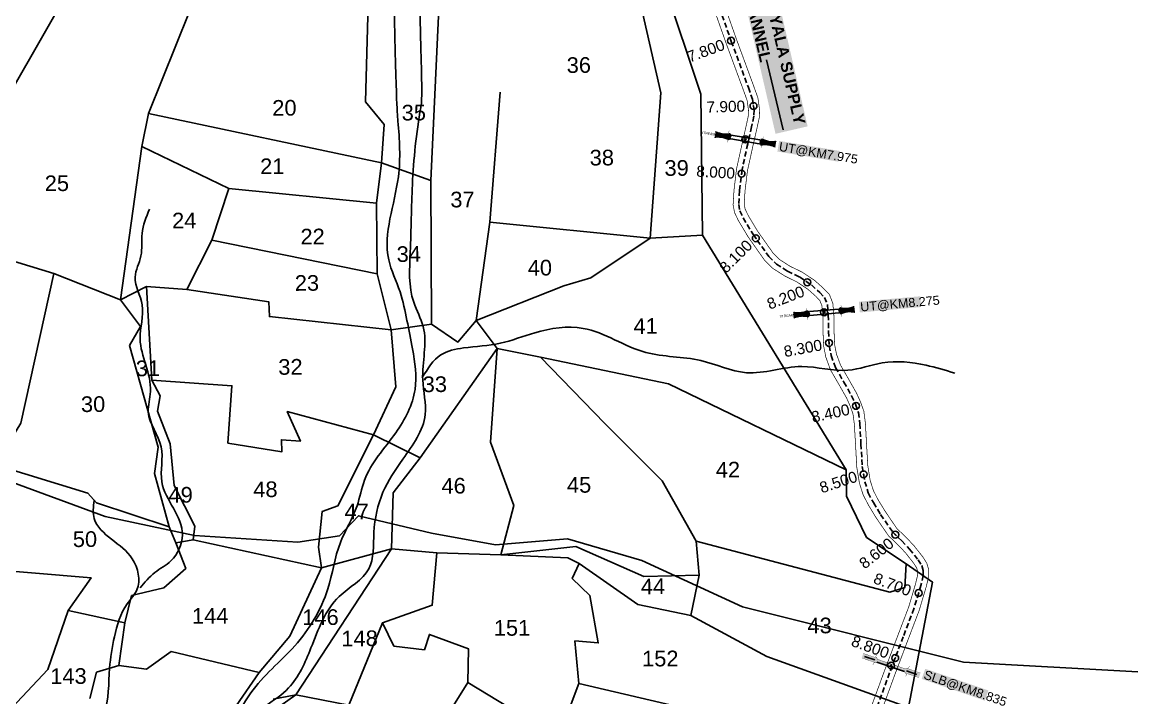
# Model space of a CAD drawing. Header units: inches. Extents: x 200798 to 217883, y 1619867 to 1626420.
# Drawn here: x 203140 to 204754, y 1622297 to 1623273 of the extents above; entities that cross this region are included whole.
import ezdxf
from ezdxf.enums import TextEntityAlignment as Align

# ---------------------------------------------------------------- set-up
doc = ezdxf.new("R2010")
doc.units = ezdxf.units.IN
doc.header["$LTSCALE"] = 15
doc.header["$MEASUREMENT"] = 0
doc.header["$PDMODE"] = 32
doc.header["$PDSIZE"] = 10
doc.linetypes.add('ACAD_ISO02W100', pattern=[15, 12, -3])
doc.linetypes.add('HIDDEN2', pattern=[0.1875, 0.125, -0.0625])
for name, color, linetype in [('CANAL1', 7, 'Continuous'), ('CHANAGE', 1, 'Continuous'), ('DIMENSION', 7, 'Continuous'), ('PLOT', 7, 'Continuous'), ('POINT', 2, 'Continuous'), ('RE REMARKS', 7, 'Continuous'), ('ROAD', 1, 'Continuous'), ('STREAM', 4, 'Continuous'), ('STRUCTURE', 5, 'Continuous')]:
    doc.layers.add(name, color=color, linetype=linetype)
doc.styles.get("Standard").update_dxf_attribs({"font": 'arial.ttf'})
doc.dimstyles.get("Standard").update_dxf_attribs({"dimtxt": 0.18, "dimasz": 0.18, "dimexe": 0.18, "dimexo": 0.0625, "dimgap": 0.09, "dimtad": 0, "dimtih": 1, "dimtoh": 1, "dimdec": 4, "dimzin": 0, "dimdsep": 46, "dimtxsty": 'Standard', "dimcen": 0.09, "dimadec": 0, "dimazin": 0, "dimtfac": 1, "dimtdec": 4, "dimtofl": 0, "dimtmove": 0, "dimatfit": 3, "dimfxl": 1, "dimtolj": 1, "dimtzin": 0, "dimarcsym": 0})

# ---------------------------------------------------------------- blocks, each defined once
blk = doc.blocks.new('SLB')
at = {"layer": 'STRUCTURE'}
h = blk.add_hatch(dxfattribs=at)
h.set_pattern_fill('DOTS', color=6, scale=20, angle=320.3722, style=0)
h.set_pattern_definition([(320.372247934, (-159.4327, -72.9564), (1.2786241598, 0.5641323054), [0, -1.25])])
h.paths.add_polyline_path([(769699.5, 1706871.1), (769699.5, 1706861.1), (769729.1, 1706861.1), (769732.1, 1706863.1), (769792.1, 1706863.1), (769795.1, 1706861.1), (769824.7, 1706861.1), (769824.7, 1706871.1), (769795.1, 1706871.1), (769792.1, 1706869.1), (769732.1, 1706869.1), (769729.1, 1706871.1)])
at = {"layer": 'STRUCTURE', "color": 6, "linetype": 'ACAD_ISO02W100', "ltscale": 0.5, "const_width": 0.5}
for points in [[(769699.5, 1706871.1), (769729.1, 1706871.1)], [(769699.5, 1706861.1), (769729.1, 1706861.1)], [(769795.1, 1706871.1), (769824.7, 1706871.1)], [(769795.1, 1706861.1), (769824.7, 1706861.1)]]:
    blk.add_lwpolyline(points, dxfattribs=at)
at = {"layer": 'STRUCTURE', "color": 6, "const_width": 0.628}
for points in [[(769726.1, 1706877.1), (769726.1, 1706873.1), (769732.1, 1706869.1), (769792.1, 1706869.1), (769798.1, 1706873.1), (769798.1, 1706877.1)], [(769726.1, 1706855.1), (769726.1, 1706859.1), (769732.1, 1706863.1), (769792.1, 1706863.1), (769798.1, 1706859.1), (769798.1, 1706855.1)]]:
    blk.add_lwpolyline(points, dxfattribs=at)
at = {"layer": 'STRUCTURE', "color": 6}
blk.add_lwpolyline([(769732.1, 1706863.1), (769792.1, 1706863.1)], dxfattribs=at)
blk.add_lwpolyline([(769732.1, 1706863.1), (769792.1, 1706863.1)], dxfattribs=at)
at = {"layer": 'STRUCTURE', "color": 0}
blk.add_circle((769762.1, 1706866.1), 1.24, dxfattribs=at)
for points in [[(769703.8, 1706866), (769726.7, 1706866)], [(769818.6, 1706865.8), (769795.7, 1706865.8)]]:
    blk.add_leader(points, dimstyle='Standard', override={"dimasz": 10, "dimgap": 0.09, "dimtad": 0}, dxfattribs=at)
blk = doc.blocks.new('UT')
at = {"layer": 'STRUCTURE'}
h = blk.add_hatch(dxfattribs=at)
h.set_pattern_fill('DASH', color=150, scale=8, angle=-39.6278, style=0)
h.set_pattern_definition([(320.372247933, (-4370.464, -6260.8811), (1.40800153113, 0.132407282), [1, -1])])
h.paths.add_polyline_path([(765163, 1700681.9), (765165.6, 1700680.6), (765167.2, 1700680.3), (765169.1, 1700680), (765172.4, 1700679.6), (765176.4, 1700679.3), (765179.5, 1700679.5), (765183.1, 1700679.9), (765187.7, 1700680.9), (765188.9, 1700681.2), (765193.1, 1700682.2), (765196.1, 1700680.2), (765196.1, 1700672.2), (765193.1, 1700670.2), (765190.5, 1700670.8), (765188.1, 1700671.3), (765185.5, 1700671.8), (765183.6, 1700672.1), (765181, 1700672.5), (765180.3, 1700672.5), (765178.5, 1700672.6), (765176.7, 1700672.6), (765174.6, 1700672.5), (765172.5, 1700672.3), (765170.4, 1700672), (765168.5, 1700671.7), (765166.1, 1700671.2), (765165, 1700670.8), (765163, 1700669.7)])
h.paths.add_polyline_path([(765259.1, 1700682.2), (765256.1, 1700680.2), (765256.1, 1700672.2), (765259.1, 1700670.2), (765261.9, 1700671), (765264.4, 1700671.6), (765266.4, 1700672), (765269.1, 1700672.5), (765272.7, 1700673), (765276.1, 1700673.1), (765278.6, 1700672.9), (765281.2, 1700672.7), (765283.9, 1700672.3), (765286.4, 1700671.9), (765288, 1700671.3), (765289.2, 1700670.6), (765289.1, 1700682.7), (765287.6, 1700681.8), (765285.7, 1700681.2), (765283, 1700680.7), (765281.2, 1700680.4), (765276.7, 1700679.9), (765272.7, 1700679.9), (765268.7, 1700680.3), (765264.8, 1700681), (765261.2, 1700681.7)])
at = {"layer": 'STRUCTURE', "color": 150, "const_width": 0.628}
for points in [[(765190.1, 1700688.2), (765190.1, 1700684.2), (765196.1, 1700680.2), (765256.1, 1700680.2), (765262.1, 1700684.2), (765262.1, 1700688.2)], [(765190.1, 1700664.2), (765190.1, 1700668.2), (765196.1, 1700672.2), (765256.1, 1700672.2), (765262.1, 1700668.2), (765262.1, 1700664.2)]]:
    blk.add_lwpolyline(points, dxfattribs=at)
at = {"layer": 'STRUCTURE', "color": 150}
for points in [[(765196.1, 1700680.2), (765256.1, 1700680.2)], [(765196.1, 1700672.2), (765256.1, 1700672.2)], [(765196.1, 1700672.2), (765256.1, 1700672.2)]]:
    blk.add_lwpolyline(points, dxfattribs=at)
at = {"layer": 'STRUCTURE', "color": 0}
blk.add_circle((765226.1, 1700676.2), 1.89, dxfattribs=at)
at = {"layer": 'STRUCTURE', "color": 150}
for points in [[(765163, 1700681.9), (765164.4, 1700681.1), (765167.9, 1700680.2), (765171.2, 1700679.8), (765176.1, 1700679.4), (765184.7, 1700680.3), (765193.1, 1700682.2)], [(765289.1, 1700682.7), (765287.8, 1700681.9), (765284.3, 1700680.9), (765280.9, 1700680.4), (765276.1, 1700679.8), (765267.4, 1700680.5), (765259.1, 1700682.2)], [(765163, 1700669.7), (765164.3, 1700670.6), (765167.8, 1700671.6), (765171.2, 1700672.1), (765176, 1700672.6), (765184.7, 1700672), (765193.1, 1700670.2)], [(765289.2, 1700670.6), (765287.8, 1700671.4), (765284.2, 1700672.3), (765280.9, 1700672.7), (765276.1, 1700673.1), (765267.4, 1700672.2), (765259.1, 1700670.2)]]:
    blk.add_spline(points, degree=3, dxfattribs=at)
at = {"layer": 'STRUCTURE', "color": 0}
blk.add_text('STREAM', height=5, dxfattribs=at).set_placement((765148.2, 1700675.8), align=Align.MIDDLE_CENTER)
for points in [[(765190.9, 1700676), (765164.2, 1700675.8)], [(765289.3, 1700676.7), (765265.4, 1700676.4)]]:
    blk.add_leader(points, dimstyle='Standard', override={"dimasz": 10, "dimgap": 0.09, "dimtad": 0}, dxfattribs=at)

msp = doc.modelspace()

# ---------------------------------------------------------------- linework, layer by layer
at = {"layer": 'CANAL1', "color": 3, "linetype": 'HIDDEN2', "ltscale": 4}
msp.add_lwpolyline([(203931.7, 1623659.3), (203935.5, 1623633.9), (203942, 1623587.5), (203943.5, 1623564.1), (203945.5, 1623549.3), (203951.9, 1623531.3), (203964, 1623505.6), (203984, 1623471.5), (204003.7, 1623438.9), (204020.4, 1623421.1), (204040.6, 1623404), (204064.5, 1623390.1), (204086.5, 1623381.8), (204103.2, 1623373), (204118, 1623360.6), (204127.9, 1623346.4), (204137.4, 1623325.8), (204165.7, 1623245.8), (204190.4, 1623179), (204196.4, 1623162.3), (204197.8, 1623152.5)], dxfattribs=at)
at = {"layer": 'CANAL1', "color": 1, "linetype": 'HIDDEN2', "ltscale": 4}
for points in [[(203931.7, 1623659.3), (203935.5, 1623633.9), (203942, 1623587.5), (203943.5, 1623564.1), (203945.5, 1623549.3), (203951.9, 1623531.3), (203964, 1623505.6), (203984, 1623471.5), (204003.7, 1623438.9), (204020.4, 1623421.1), (204040.6, 1623404), (204064.5, 1623390.1), (204086.5, 1623381.8), (204103.2, 1623373), (204118, 1623360.6), (204127.9, 1623346.4), (204137.4, 1623325.8), (204165.7, 1623245.8), (204190.4, 1623179), (204196.4, 1623162.3), (204197.8, 1623152.5)], [(204197.8, 1623152.5), (204198.6, 1623146.7), (204198.4, 1623137.4), (204195.1, 1623122.3), (204190.7, 1623103.1), (204189.5, 1623097.6), (204181.2, 1623060.3), (204177.5, 1623029.9), (204176.4, 1623009.9), (204178.1, 1623000.7), (204183, 1622990.5), (204196.7, 1622967.4), (204219.8, 1622934.8), (204231, 1622923.6), (204247.1, 1622913.4), (204264.2, 1622905.1), (204281.6, 1622893.5), (204293.6, 1622882.8), (204300.7, 1622875.5), (204304.8, 1622865.1), (204306.1, 1622849.9), (204306.4, 1622826.2), (204307.4, 1622805.8), (204310.2, 1622791.4), (204316.5, 1622774.1), (204328.7, 1622753), (204339.8, 1622733.3), (204345.3, 1622721.2), (204349.6, 1622709), (204351.8, 1622692.7), (204353.4, 1622663.3), (204355.3, 1622630.8), (204358.9, 1622608.9), (204363.9, 1622592.9), (204371.3, 1622578.6), (204381.8, 1622561.4), (204399.3, 1622535.9), (204412.4, 1622523.4), (204423.7, 1622511.5), (204436.2, 1622495.8), (204441.3, 1622487.8), (204443.4, 1622480.6), (204443.5, 1622473.1), (204440.1, 1622459), (204430, 1622425.2), (204414.5, 1622384.6), (204394.8, 1622332.4), (204369.4, 1622263)]]:
    msp.add_lwpolyline(points, dxfattribs=at)
at = {"layer": 'CANAL1', "color": 200, "const_width": 1}
for points in [[(204144.8, 1623328.8), (204173.3, 1623248.5), (204197.9, 1623181.7), (204204.2, 1623164.2), (204206.6, 1623147.1), (204206.4, 1623136.5), (204202.9, 1623120.5), (204197.3, 1623095.9), (204189.1, 1623058.9), (204185.5, 1623029.2), (204184.4, 1623010.4), (204185.7, 1623003.2), (204190, 1622994.3), (204203.4, 1622971.8), (204225.9, 1622940), (204236, 1622929.9), (204251, 1622920.4), (204268.1, 1622912.1), (204286.5, 1622899.9), (204299.1, 1622888.6), (204307.6, 1622880), (204312.6, 1622867), (204314.1, 1622850.4), (204314.4, 1622826.4), (204315.3, 1622806.8), (204317.9, 1622793.5), (204323.8, 1622777.5), (204335.7, 1622756.9), (204347, 1622736.9), (204352.7, 1622724.2), (204357.5, 1622710.9), (204359.8, 1622693.4), (204361.4, 1622663.7), (204363.3, 1622631.7), (204366.7, 1622610.7), (204371.4, 1622596), (204378.3, 1622582.5), (204388.6, 1622565.8), (204405.4, 1622541.1), (204418.1, 1622529), (204429.7, 1622516.8), (204442.7, 1622500.4), (204448.6, 1622491.2), (204451.4, 1622481.8), (204451.5, 1622472.2), (204447.8, 1622456.9), (204437.6, 1622422.7), (204422, 1622381.7), (204402.3, 1622329.6), (204377, 1622260.4)], [(204130, 1623322.8), (204158.2, 1623243.1), (204182.9, 1623176.2), (204188.6, 1623160.4), (204190.6, 1623146.2), (204190.4, 1623138.4), (204187.3, 1623124), (204181.7, 1623099.4), (204173.3, 1623061.6), (204169.6, 1623030.6), (204168.3, 1623009.4), (204170.4, 1622998.2), (204175.9, 1622986.7), (204190, 1622963.1), (204213.6, 1622929.6), (204226, 1622917.3), (204243.2, 1622906.4), (204260.2, 1622898.1), (204276.7, 1622887.2), (204288, 1622877.1), (204293.8, 1622871.1), (204296.9, 1622863.3), (204298.2, 1622849.5), (204298.4, 1622825.9), (204299.4, 1622804.9), (204302.5, 1622789.2), (204309.2, 1622770.7), (204321.8, 1622749), (204332.7, 1622729.7), (204337.8, 1622718.2), (204341.8, 1622707.1), (204343.8, 1622691.9), (204345.5, 1622662.8), (204347.3, 1622630), (204351.1, 1622607), (204356.5, 1622589.9), (204364.4, 1622574.7), (204375.1, 1622557.1), (204393.2, 1622530.7), (204406.8, 1622517.7), (204417.6, 1622506.3), (204429.6, 1622491.1), (204433.9, 1622484.4), (204435.4, 1622479.4), (204435.5, 1622474.1), (204432.3, 1622461), (204422.5, 1622427.8), (204407.1, 1622387.4), (204387.3, 1622335.2), (204361.8, 1622265.6)]]:
    msp.add_lwpolyline(points, dxfattribs=at)
at = {"layer": 'PLOT'}
for points in [[(203218.9, 1623340.9), (203071.5, 1623083.5), (203063, 1622947.4), (203049.1, 1622908.7), (203013.2, 1622813.4), (202939.7, 1622706.9), (202904.7, 1622667.5)], [(203377.8, 1622886.9), (203414, 1622958.5), (203438.4, 1623032.9), (203312.5, 1623093.8), (203322.1, 1623141.3), (203401.5, 1623338.7)], [(203482.4, 1622333), (203526.6, 1622385.6), (203572.6, 1622484.5), (203568.4, 1622514.4), (203573.4, 1622565.8), (203596.3, 1622573.8), (203647.6, 1622676.8), (203680.3, 1622745.9), (203673.6, 1622828.4), (203653.2, 1622909.8), (203652.4, 1623011.9), (203659.3, 1623069.9), (203663.1, 1623125.5), (203636.3, 1623158.5), (203641, 1623335.9)], [(203744.4, 1623334.7), (203730.6, 1623044.8), (203731.9, 1622837)], [(203796.2, 1622842.2), (203923.3, 1622892.3), (203962.5, 1622903.8), (204048.5, 1622961.3), (204063.6, 1623171.3), (204027, 1623332.2)], [(204068.6, 1623328.4), (204121.6, 1623169.3), (204124, 1622965.6), (204332.1, 1622626.3), (204332.3, 1622587.9), (204361.4, 1622528.3), (204418.9, 1622490.3), (204456.7, 1622463.8), (204422.3, 1622282.2)], [(203831.4, 1623172.2), (203816, 1622984.4)], [(203322.1, 1623141.3), (203659.3, 1623069.9), (203730.6, 1623044.8)], [(203312.5, 1623093.8), (203281.8, 1622872.1)], [(203438.4, 1623032.9), (203652.4, 1623011.9)], [(203063, 1622947.4), (203185.2, 1622910.1), (203281.8, 1622872.1), (203319.4, 1622891.2), (203377.8, 1622886.9), (203496.5, 1622868.9), (203497.2, 1622847.7), (203673.6, 1622828.4), (203731.9, 1622837), (203769.9, 1622810.8), (203796.2, 1622842.2), (203816, 1622984.4), (204048.5, 1622961.3), (204124, 1622965.6)], [(203414, 1622958.5), (203653.2, 1622909.8)], [(203071.9, 1622483.8), (203070.3, 1622562.7), (203100.1, 1622633.3), (203137.2, 1622693.7), (203185.2, 1622910.1)], [(203386.8, 1622525), (203389.3, 1622544.4), (203359.5, 1622603.4), (203353.5, 1622663.9), (203335.1, 1622710.9), (203339.3, 1622733.3), (203327.2, 1622755.7), (203319.4, 1622891.2)], [(203281.8, 1622872.1), (203310.7, 1622833.4), (203294.9, 1622806), (203336.1, 1622658.8), (203330.7, 1622620.7), (203352.1, 1622543.4)], [(203826.6, 1622801.8), (203796.2, 1622842.2)], [(203454.6, 1622243.3), (203535.4, 1622300.8), (203673.7, 1622511.8), (203676.3, 1622592.9), (203715.4, 1622643.3), (203826.6, 1622801.8), (203889.5, 1622789.1), (204074.7, 1622750.7), (204332.1, 1622626.3)], [(203826.6, 1622801.8), (203817.1, 1622665.9), (203850.9, 1622574.3), (203831.9, 1622503.3)], [(203889.5, 1622789.1), (203982.5, 1622693.3), (204065.7, 1622610), (204115, 1622523), (204395, 1622449.3), (204416.8, 1622455.7), (204418.9, 1622490.3)], [(203327.2, 1622755.7), (203442.8, 1622747.8), (203437.1, 1622664.8), (203515.2, 1622652.3), (203514.5, 1622669.7), (203542, 1622667.4), (203522.9, 1622710.3), (203647.6, 1622676.8), (203715.4, 1622643.3)], [(203100.1, 1622633.3), (203234.5, 1622592.4), (203247, 1622578.4), (203352.1, 1622543.4), (203361.9, 1622520.3), (203386.8, 1622525), (203572.6, 1622484.5), (203673.7, 1622511.8), (203739.6, 1622506), (203831.9, 1622503.3), (203929.2, 1622498.9), (203945.7, 1622490.5), (204030.4, 1622431.2), (204106.9, 1622415.4), (204217.3, 1622356), (204422.3, 1622282.2)], [(202902.4, 1622456.4), (203051.6, 1622484.9), (203071.9, 1622483.8), (203239.1, 1622470.1), (203206, 1622422.7), (203287.9, 1622404.8), (203297.8, 1622444.3), (203344.3, 1622455.3), (203376.3, 1622483.6), (203361.9, 1622520.3)], [(204115, 1622523), (204119.3, 1622473.5), (204039.3, 1622471.7), (203940.9, 1622515.3), (203831.9, 1622503.3)], [(203660.7, 1622404.6), (203732.8, 1622430.2), (203739.6, 1622506)], [(203945.7, 1622490.5), (203935.6, 1622469.1), (203960.8, 1622444.3), (203973.1, 1622375.7), (203939.4, 1622378.6), (203944.8, 1622316.9)], [(204119.3, 1622473.5), (204106.9, 1622415.4)], [(203050.5, 1622266.5), (203124.6, 1622281.6), (203176.6, 1622337.3), (203206, 1622422.7)], [(203287.9, 1622404.8), (203279.2, 1622343.2)], [(204188.6, 1622259.9), (203944.8, 1622316.9), (203915.5, 1622238.9), (203784.6, 1622318.5), (203785.3, 1622367.3), (203728.8, 1622388.1), (203721.6, 1622365.8), (203677.3, 1622371.2), (203660.7, 1622404.6), (203612, 1622285.8), (203535.4, 1622300.8), (203502.5, 1622294.2)], [(203449.1, 1622284.6), (203482.4, 1622333), (203355.1, 1622363.2), (203319.3, 1622337.8), (203279.2, 1622343.2), (203247.1, 1622333.4), (203237.4, 1622295.1)], [(203633.6, 1621624.9), (203698.6, 1621709.4), (203717, 1621745), (203721.6, 1621776.9), (203735.1, 1621901.7), (203736.6, 1621946.7), (203748.5, 1622050.3), (203711.3, 1622115.5), (203726.2, 1622221.3), (203763.7, 1622285), (203784.6, 1622318.5)]]:
    msp.add_lwpolyline(points, dxfattribs=at)
at = {"layer": 'POINT', "color": 3}
for p in [(204165.4, 1623246.8), (204197.8, 1623152.5), (204180.5, 1623054.5), (204201.2, 1622961.1), (204275.7, 1622897.4), (204307.2, 1622809.7), (204346.2, 1622718.6), (204357.1, 1622619.6), (204403, 1622532.3), (204436.8, 1622447.9), (204402.9, 1622353.8)]:
    msp.add_point(p, dxfattribs=at)
at = {"layer": 'POINT'}
for p in [(204186, 1623104, 157), (204300, 1622854, 158), (204397, 1622343, 159)]:
    msp.add_point(p, dxfattribs=at)
at = {"layer": 'ROAD'}
msp.add_lwpolyline([(203116.6, 1622611.1), (203259.5, 1622558.4), (203389, 1622531.2), (203538.5, 1622521.5), (203598.7, 1622530.7), (203626, 1622559.6), (203732, 1622534.3), (203824.3, 1622517.6), (203928.7, 1622526.3), (204036.2, 1622495), (204181.7, 1622428), (204501.9, 1622348), (204753.9, 1622333.7)], dxfattribs=at)
at = {"layer": 'STREAM'}
for points, knots in [([(203713.3, 1623335.1), (203719.4, 1623166.7), (203710.4, 1623121.5), (203702.8, 1623043.3), (203702.2, 1622950), (203697.3, 1622878.5), (203730.1, 1622822), (203712.7, 1622765.1), (203731, 1622697.6), (203692.6, 1622645.5), (203657.8, 1622593.9), (203645.8, 1622538.8), (203650.6, 1622475.8), (203583.6, 1622442), (203560.9, 1622374), (203528.1, 1622300.4), (203456.4, 1622269.5), (203408.6, 1622209.6), (203344.2, 1622158.2), (203258.3, 1622106.8), (203214.1, 1622010.1), (203153.1, 1621930.7), (203070.1, 1621890.2), (202962.7, 1621926.1), (202955.2, 1621815.1), (202949.5, 1621739.1), (202901.7, 1621657.8), (202822.7, 1621650.6), (202748.6, 1621617.2), (202674.2, 1621601.9), (202593, 1621534), (202636.1, 1621437.7), (202643.9, 1621356.1), (202644.4, 1621303.8), (202646.6, 1621244.1), (202618.2, 1621188.5), (202578.3, 1621137.2), (202538.2, 1621098.9), (202490.3, 1621039.2), (202447, 1621005.5), (202416.1, 1620981.4)], [3114.346054, 3114.346054, 3114.346054, 3114.346054, 3193.735638, 3551.129199, 3860.237759, 4091.818524, 4212.253611, 4457.177755, 4617.051632, 4846.70395, 5023.899045, 5212.94387, 5382.461137, 5568.906108, 5838.426719, 6049.483577, 6310.152673, 6539.289079, 6771.900422, 7096.627169, 7466.504332, 7759.012172, 8032.626799, 8327.488701, 8551.314179, 8873.504696, 9132.118729, 9339.457715, 9587.947941, 9909.075697, 10059.676047, 10522.132654, 10699.888244, 10862.269999, 11019.443436, 11262.635003, 11432.845417, 11641.186226, 11789.587045, 12160.95051, 12160.95051, 12160.95051, 12160.95051]), ([(202435.7, 1621015.3), (202450.6, 1621026.8), (202482.7, 1621051.6), (202522.6, 1621102.2), (202556.7, 1621149.8), (202608.7, 1621199.3), (202625.2, 1621281.2), (202616.4, 1621368.9), (202611.8, 1621446), (202598.8, 1621507.4), (202578, 1621567), (202629.5, 1621632.6), (202691.2, 1621607.5), (202743.4, 1621634.2), (202790.4, 1621662.1), (202843.3, 1621689.8), (202907.8, 1621699.9), (202914.2, 1621762.8), (202937.5, 1621827.3), (202924.6, 1621897.8), (202968.7, 1621964.9), (202964.6, 1622031), (202950.9, 1622096), (202979.1, 1622138), (203028.6, 1622176.7), (203103.8, 1622164.8), (203206.5, 1622150.8), (203294.2, 1622164.1), (203377, 1622189.8), (203394.6, 1622240.7), (203444.9, 1622258), (203474.2, 1622317.9), (203538.2, 1622367.8), (203584.7, 1622443.9), (203593.9, 1622519), (203624.9, 1622566.5), (203634.9, 1622626.8), (203680.2, 1622673.6), (203714.2, 1622738.1), (203705.7, 1622795.8), (203696.2, 1622842.2), (203687.7, 1622886.1), (203654.4, 1622951.4), (203690, 1623036.9), (203684.5, 1623118.4), (203680.6, 1623160.1), (203677.2, 1623335.5)], [0, 0, 0, 0, 179.244014, 385.375465, 610.367919, 738.208002, 1061.49559, 1348.332001, 1588.767154, 1791.561908, 1953.150964, 2164.277418, 2412.453087, 2483.826412, 2713.081484, 2934.241978, 3064.500984, 3275.926997, 3434.350673, 3739.734995, 3899.215539, 4169.768214, 4346.045987, 4508.665109, 4618.232938, 4931.881667, 5164.976515, 5621.231737, 5778.937304, 5942.790141, 6079.183836, 6250.02023, 6546.641575, 6848.703159, 7069.783153, 7254.860428, 7377.927314, 7639.223077, 7857.343013, 8043.949206, 8177.278168, 8311.876833, 8469.209287, 8852.954357, 9108.894869, 9250.090542, 9250.090542, 9250.090542, 9250.090542])]:
    msp.add_open_spline(points, degree=3, knots=knots, dxfattribs=at)
for points in [[(203310, 1622455.2), (203331.4, 1622477.5), (203354.7, 1622494.5), (203371.4, 1622532), (203341.5, 1622608.6), (203340.5, 1622659.3), (203321.9, 1622709.9), (203325, 1622739.2), (203310.1, 1622815.7), (203313, 1622864.5), (203302.9, 1622904.8), (203311.2, 1622935.4), (203312.9, 1622967.9), (203323.7, 1623003.1)], [(203718.5, 1622759.4), (203745.4, 1622792.5), (203778.3, 1622802.4), (203831.2, 1622809.2), (203881.5, 1622824.4), (203951.2, 1622830.7), (204041.9, 1622795.9), (204121.5, 1622784.2), (204187.5, 1622766.6), (204267.6, 1622775.5), (204334.5, 1622770.1), (204384.2, 1622780.8), (204447.5, 1622777.4), (204489, 1622766)], [(203167.6, 1622154), (203174.4, 1622206.8), (203199, 1622229.7), (203228.9, 1622244.2), (203247, 1622253.5), (203257.9, 1622272.4), (203265.9, 1622339.1), (203272.8, 1622384.7), (203291.3, 1622432.3), (203305.5, 1622452.6), (203298.7, 1622497.4), (203268.5, 1622525.8), (203243.6, 1622555.5), (203243.4, 1622581.6)]]:
    msp.add_spline(points, degree=3, dxfattribs=at)

# ---------------------------------------------------------------- block references
at = {"layer": 'STRUCTURE', "color": 0}
for name, p, xscale, yscale, zscale, rotation in [('UT', (-519976.9, 536943.5, 157), 0.7000000000000001, 0.7000000000000001, 0.7000000000000001, 350.5334469576734), ('UT', (-224939.6, 390007.7, 158), 0.7, 0.7, 0.7, 5.028988810801927), ('SLB', (-693309.7, 667342.4, 159), 0.7, 0.7, 0.7, 341.0456881122645)]:
    msp.add_blockref(name, p, dxfattribs=dict(at, xscale=xscale, yscale=yscale, zscale=zscale, rotation=rotation))

# ---------------------------------------------------------------- texts
at = {"layer": 'CHANAGE'}
for s, rotation, p in [('7.800', 20.2652, (204155.1, 1623242)), ('7.900', 1.6093, (204185.7, 1623152.3)), ('8.000', 356.6748, (204171, 1623055)), ('8.100', 45.0545, (204192, 1622954.7)), ('8.200', 21.2914, (204270.4, 1622885.4)), ('8.300', 10.4571, (204296.8, 1622807.1)), ('8.400', 12.4116, (204336.6, 1622714)), ('8.500', 18.2572, (204347.2, 1622617.1)), ('8.600', 38.4069, (204397.6, 1622522.8)), ('8.700', 339.1269, (204425.1, 1622450.3)), ('8.800', 339.9315, (204393.2, 1622360.3))]:
    msp.add_text(s, height=16, rotation=rotation, dxfattribs=at).set_placement(p, align=Align.MIDDLE_RIGHT)
at = {"layer": 'DIMENSION'}
for s, p in [('36', (203945, 1623211.6)), ('20', (203518.9, 1623149.7)), ('35', (203706.2, 1623142.8)), ('38', (203978.3, 1623077.7)), ('21', (203501.3, 1623065.2)), ('39', (204086.6, 1623062.7)), ('25', (203189.6, 1623040.6)), ('37', (203776.6, 1623017.1)), ('24', (203373.9, 1622986.7)), ('22', (203559.7, 1622963.5)), ('34', (203698.9, 1622938.2)), ('40', (203888.6, 1622918.5)), ('23', (203551.5, 1622896.4)), ('41', (204041.7, 1622834.1)), ('31', (203321.4, 1622772.9)), ('32', (203527.6, 1622775)), ('33', (203736.6, 1622749.9)), ('30', (203242, 1622721.1)), ('42', (204160.8, 1622626.3)), ('45', (203945.4, 1622604.3)), ('49', (203368.7, 1622589.9)), ('48', (203491.4, 1622597.9)), ('46', (203763.8, 1622603)), ('47', (203623.5, 1622565.7)), ('50', (203230.2, 1622525.8)), ('44', (204052.3, 1622457.5)), ('144', (203411.5, 1622414.9)), ('146', (203571.1, 1622412.9)), ('151', (203848.3, 1622397.5)), ('43', (204293.5, 1622400.9)), ('148', (203627.7, 1622382.3)), ('152', (204062.9, 1622353.1)), ('143', (203206.3, 1622327.7))]:
    msp.add_text(s, height=22.65, rotation=0.4088, dxfattribs=at).set_placement(p, align=Align.MIDDLE_CENTER)
at = {"layer": 'STRUCTURE', "color": 5, "attachment_point": 1, "bg_fill": 1, "box_fill_scale": 1.1, "bg_fill_color": 7, "bg_fill_true_color": 16777215, "bg_fill_transparency": 0}
for s, insert, char_height, width, rotation in [('{\\fArial|b1|i0|c0|p34;\\C1;MALYALA SUPPLY CHANNEL}', (204225.3, 1623335.3), 16.64, 216.744, 283.0317), ('UT@KM7.975', (204236.1, 1623100.4, 219.8), 13, 86.493, 350.5334), ('UT@KM8.275', (204351.8, 1622868.1, 221.2), 13, 86.493, 5.029), ('SLB@KM8.835', (204447.2, 1622336.7, 222.6), 13, 94.014, 341.0457)]:
    msp.add_mtext(s, dxfattribs=dict(at, insert=insert, char_height=char_height, width=width, rotation=rotation))

# ---------------------------------------------------------------- leaders
at = {"layer": 'RE REMARKS', "color": 1}
msp.add_leader([(204240.8, 1623118, -19), (204216.7, 1623219.1, -19)], dimstyle='Standard', override={"dimasz": 45}, dxfattribs=at)

doc.saveas('drawing.dxf')
